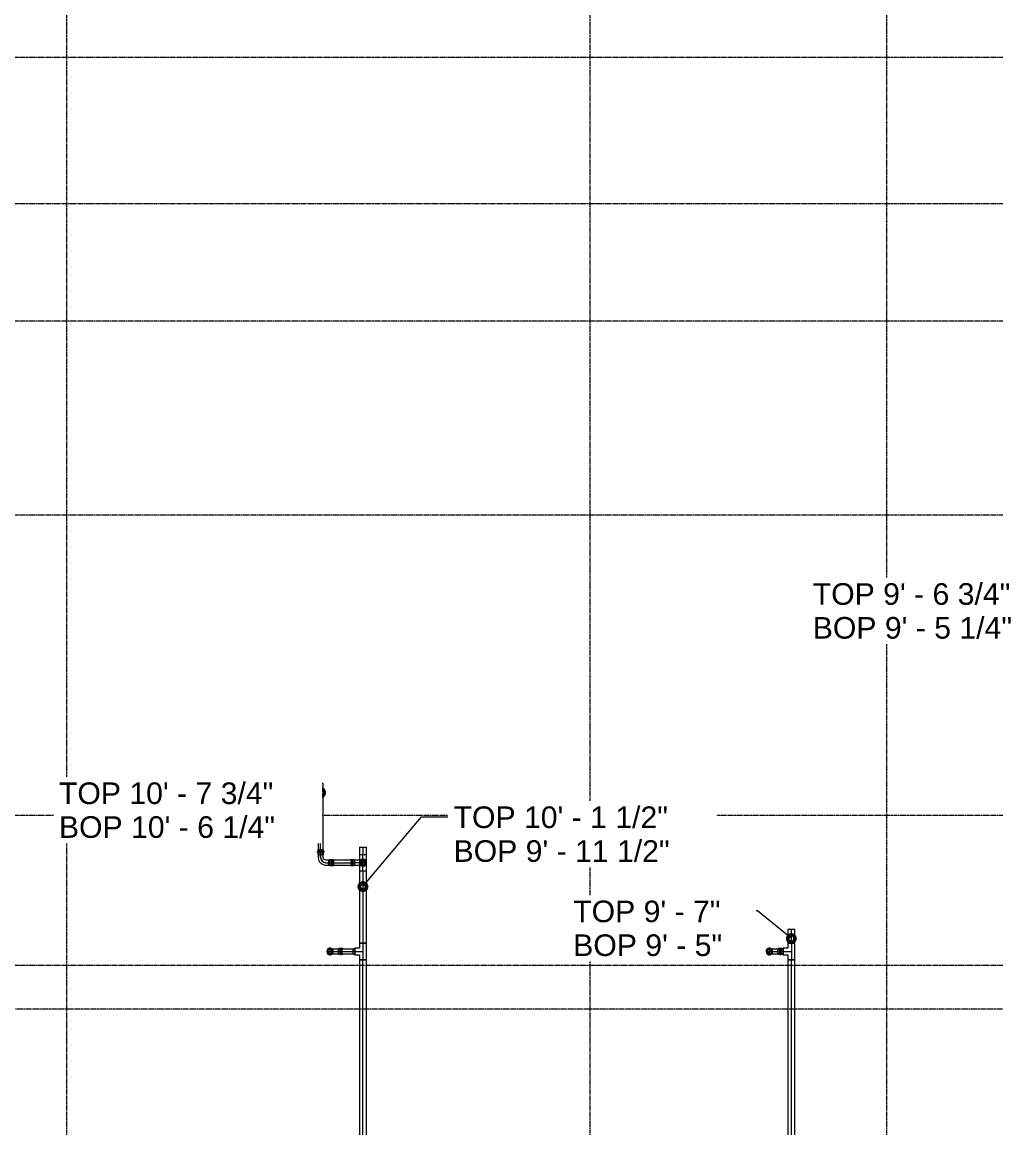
# Model space of a CAD drawing. Header units: inches. Extents: x -3679 to 241, y -496 to 1784.
# Drawn here: x -2368.1 to -2102.1, y 519.6 to 821.5 of the extents above; entities that cross this region are included whole.
import ezdxf

# ---------------------------------------------------------------- set-up
doc = ezdxf.new("R2010")
doc.units = ezdxf.units.IN
doc.header["$MEASUREMENT"] = 0
doc.linetypes.add('Grid Line', pattern=[0.875, 0.5, -0.125, 0.125, -0.125])
for name, color, linetype, lineweight in [('G-ANNO-DIMS', 111, 'Continuous', 9), ('P-PIPE', 3, 'Continuous', 9), ('P-PIPE-CNTR', 3, 'Continuous', 9), ('S-GRID', 1, 'Continuous', 9)]:
    doc.layers.add(name, color=color, linetype=linetype, lineweight=lineweight)
doc.styles.add('Arial_1', font='arial.ttf', dxfattribs={"height": 5.901198})

# ---------------------------------------------------------------- blocks, each defined once
blk = doc.blocks.new('Victaulic-VicPress316-Elbow 90-45deg Style P568_P571 - Standard-523083-MAIN LEVEL')
at = {"layer": 'P-PIPE'}
for p, q in [((-436.17, 302.52), (-436.17, 302.18)), ((-436.06, 302.52), (-436.06, 301.22)), ((-435.41, 302.52), (-435.41, 302.52)), ((-435.41, 302.52), (-435.41, 302.52)), ((-435.41, 302.52), (-435.41, 302.52)), ((-435.41, 302.52), (-435.41, 302.52)), ((-435.41, 302.18), (-435.41, 302.18)), ((-435.41, 302.18), (-435.41, 302.18)), ((-434.75, 301.22), (-434.75, 302.52)), ((-434.64, 302.18), (-434.64, 302.52)), ((-436.17, 301.89), (-436.17, 301.44)), ((-436.06, 301.33), (-436.06, 300.39)), ((-436.06, 301.33), (-435.41, 301.33)), ((-435.41, 301.33), (-436.06, 301.33)), ((-435.41, 301.89), (-435.41, 301.89)), ((-435.41, 301.89), (-435.41, 301.89)), ((-435.41, 301.33), (-434.75, 301.33)), ((-434.75, 301.33), (-435.41, 301.33)), ((-435.41, 300.39), (-435.41, 301.33)), ((-435.41, 301.22), (-435.41, 301.22)), ((-435.41, 301.22), (-435.41, 301.22)), ((-435.41, 299), (-435.41, 300.39)), ((-435.41, 299), (-435.41, 299)), ((-434.75, 300.39), (-434.75, 301.33)), ((-434.64, 301.44), (-434.64, 301.89))]:
    blk.add_line(p, q, dxfattribs=at)
at = {"layer": 'P-PIPE', "flags": 128}
for points in [[(-436.17, 301.89), (-436.29, 301.96), (-436.3, 302.1), (-436.19, 302.18), (-436.17, 302.18)], [(-436.17, 302.18), (-436.08, 302.18), (-435.83, 302.18), (-435.47, 302.18), (-435.41, 302.18)], [(-435.41, 302.18), (-435.77, 302.18), (-436.05, 302.18), (-436.17, 302.18), (-436.17, 302.18)], [(-434.64, 302.18), (-434.73, 302.18), (-434.98, 302.18), (-435.34, 302.18), (-435.41, 302.18)], [(-435.41, 302.18), (-435.04, 302.18), (-434.76, 302.18), (-434.64, 302.18), (-434.64, 302.18)], [(-434.64, 302.18), (-434.52, 302.11), (-434.51, 301.98), (-434.62, 301.89), (-434.64, 301.89)], [(-435.41, 299.91), (-435.8, 299.82), (-436.12, 299.56), (-436.3, 299.19), (-436.29, 298.78), (-436.1, 298.42), (-435.78, 298.17), (-435.41, 298.09)], [(-436.17, 301.89), (-436.08, 301.89), (-435.83, 301.89), (-435.47, 301.89), (-435.41, 301.89)], [(-435.41, 301.89), (-435.77, 301.89), (-436.05, 301.89), (-436.17, 301.89), (-436.17, 301.89)], [(-436.06, 301.22), (-436.17, 301.41), (-436.17, 301.44)], [(-435.41, 299.77), (-435.77, 299.67), (-436.05, 299.42), (-436.17, 299.07), (-436.11, 298.7), (-435.88, 298.4), (-435.54, 298.25), (-435.41, 298.23)], [(-436.06, 300.39), (-436.06, 299.89), (-436.06, 299.46), (-436.06, 299.15), (-436.06, 299.01), (-436.06, 299)], [(-434.64, 301.89), (-434.73, 301.89), (-434.98, 301.89), (-435.34, 301.89), (-435.41, 301.89)], [(-435.41, 301.89), (-435.04, 301.89), (-434.76, 301.89), (-434.64, 301.89), (-434.64, 301.89)], [(-435.41, 298.09), (-435.01, 298.18), (-434.69, 298.44), (-434.51, 298.81), (-434.52, 299.22), (-434.71, 299.58), (-435.03, 299.83), (-435.41, 299.91)], [(-435.41, 298.23), (-435.04, 298.33), (-434.76, 298.58), (-434.64, 298.93), (-434.7, 299.3), (-434.93, 299.6), (-435.27, 299.75), (-435.41, 299.77)], [(-434.64, 301.44), (-434.73, 301.24), (-434.75, 301.22)], [(-434.75, 299), (-434.75, 299.09), (-434.75, 299.36), (-434.75, 299.76), (-434.75, 300.25), (-434.75, 300.39)]]:
    blk.add_lwpolyline(points, dxfattribs=at)
at = {"layer": 'P-PIPE'}
for radius, start, end in [(0.767, 90, 270), (0.767, 90, 270), (0.767, 90, 270), (0.657, 90, 270), (0.657, 90, 270), (0.657, 90, 180), (0.657, 180, 270), (0.767, 270, 90), (0.767, 270, 90), (0.767, 270, 90), (0.658, 270, 90), (0.658, 270, 90), (0.658, 0, 90), (0.658, 270, 0)]:
    blk.add_arc((-435.41, 299), radius, start, end, dxfattribs=at)
blk = doc.blocks.new('Transition - Generic - Plumbing-CW-1022941-MAIN LEVEL')
at = {"layer": 'P-PIPE'}
for radius, start, end in [(0.8125, 90, 270), (0.8125, 270, 90), (0.5625, 90, 270), (0.5625, 270, 90)]:
    blk.add_arc((-1197, 38.637308), radius, start, end, dxfattribs=at)
blk = doc.blocks.new('Victaulic-VicPress316-Elbow 90-45deg Style P568_P571 - Standard-V7-MAIN LEVEL')
at = {"layer": 'P-PIPE'}
for p, q in [((-0.77, 3.52), (-0.77, 3.18)), ((0.77, 3.52), (-0.77, 3.52)), ((-0.77, 3.52), (0.77, 3.52)), ((-0.77, 3.18), (0.77, 3.18)), ((0.77, 3.18), (-0.77, 3.18)), ((-0.66, 3.52), (-0.66, 2.22)), ((-0.66, 3.52), (0.66, 3.52)), ((0.66, 3.52), (-0.66, 3.52)), ((0.66, 2.22), (0.66, 3.52)), ((0.77, 3.18), (0.77, 3.52)), ((-3.18, 0.77), (-3.52, 0.77)), ((-3.52, 0.77), (-3.52, -0.77)), ((-3.52, -0.77), (-3.52, 0.77)), ((-2.22, 0.66), (-3.52, 0.66)), ((-3.52, -0.66), (-3.52, 0.66)), ((-3.52, 0.66), (-3.52, -0.66)), ((-3.18, -0.77), (-3.18, 0.77)), ((-3.18, 0.77), (-3.18, -0.77)), ((-2.44, 0.77), (-2.89, 0.77)), ((-2.89, -0.77), (-2.89, 0.77)), ((-2.89, 0.77), (-2.89, -0.77)), ((-1.39, 0.66), (-2.33, 0.66)), ((-2.33, 0), (-2.33, 0.66)), ((-2.33, 0.66), (-2.33, 0)), ((-2.22, -0.66), (-2.22, 0.66)), ((-2.22, 0.66), (-2.22, -0.66)), ((-0.77, 2.89), (-0.77, 2.44)), ((-0.77, 2.89), (0.77, 2.89)), ((0.77, 2.89), (-0.77, 2.89)), ((-0.66, 2.33), (-0.66, 1.39)), ((0, 2.33), (-0.66, 2.33)), ((-0.66, 2.33), (0, 2.33)), ((-0.66, 2.22), (0.66, 2.22)), ((0.66, 2.22), (-0.66, 2.22)), ((0, 2.33), (0.66, 2.33)), ((0.66, 2.33), (0, 2.33)), ((0, 1.39), (0, 2.33)), ((0.66, 1.39), (0.66, 2.33)), ((0.77, 2.44), (0.77, 2.89)), ((-3.52, -0.66), (-2.22, -0.66)), ((-3.52, -0.77), (-3.18, -0.77)), ((-2.89, -0.77), (-2.44, -0.77)), ((-2.33, 0), (-2.33, -0.66)), ((-2.33, -0.66), (-2.33, 0)), ((-1.39, 0), (-2.33, 0)), ((-2.33, -0.66), (-1.39, -0.66))]:
    blk.add_line(p, q, dxfattribs=at)
at = {"layer": 'P-PIPE', "flags": 128}
for points in [[(-0.77, 2.89), (-0.89, 2.96), (-0.9, 3.1), (-0.79, 3.18), (-0.77, 3.18)], [(0.77, 3.18), (0.67, 3.18), (0.42, 3.18), (0.07, 3.18), (-0.3, 3.18), (-0.6, 3.18), (-0.75, 3.18), (-0.77, 3.18)], [(-0.77, 3.18), (-0.67, 3.18), (-0.42, 3.18), (-0.07, 3.18), (0.3, 3.18), (0.6, 3.18), (0.75, 3.18), (0.77, 3.18)], [(0.77, 3.18), (0.89, 3.11), (0.9, 2.98), (0.79, 2.89), (0.77, 2.89)], [(-3.18, 0.77), (-3.11, 0.89), (-2.98, 0.9), (-2.89, 0.79), (-2.89, 0.77)], [(-3.18, 0.77), (-3.18, 0.67), (-3.18, 0.42), (-3.18, 0.07), (-3.18, -0.3), (-3.18, -0.6), (-3.18, -0.75), (-3.18, -0.77)], [(-3.18, -0.77), (-3.18, -0.67), (-3.18, -0.42), (-3.18, -0.07), (-3.18, 0.3), (-3.18, 0.6), (-3.18, 0.75), (-3.18, 0.77)], [(-2.89, -0.77), (-2.89, -0.67), (-2.89, -0.42), (-2.89, -0.07), (-2.89, 0.3), (-2.89, 0.6), (-2.89, 0.75), (-2.89, 0.77)], [(-2.89, 0.77), (-2.89, 0.67), (-2.89, 0.42), (-2.89, 0.07), (-2.89, -0.3), (-2.89, -0.6), (-2.89, -0.75), (-2.89, -0.77)], [(-2.44, 0.77), (-2.24, 0.68), (-2.22, 0.66)], [(-0.66, 1.39), (-0.75, 1.04), (-1, 0.77), (-1.35, 0.66), (-1.39, 0.66)], [(-1.39, -0.66), (-0.78, -0.56), (-0.23, -0.29), (0.22, 0.13), (0.53, 0.67), (0.65, 1.27), (0.66, 1.39)], [(-0.77, 2.89), (-0.67, 2.89), (-0.42, 2.89), (-0.07, 2.89), (0.3, 2.89), (0.6, 2.89), (0.75, 2.89), (0.77, 2.89)], [(0.77, 2.89), (0.67, 2.89), (0.42, 2.89), (0.07, 2.89), (-0.3, 2.89), (-0.6, 2.89), (-0.75, 2.89), (-0.77, 2.89)], [(-0.66, 2.22), (-0.77, 2.41), (-0.77, 2.44)], [(0.77, 2.44), (0.68, 2.24), (0.66, 2.22)], [(-2.89, -0.77), (-2.96, -0.89), (-3.1, -0.9), (-3.18, -0.79), (-3.18, -0.77)], [(-2.22, -0.66), (-2.41, -0.77), (-2.44, -0.77)]]:
    blk.add_lwpolyline(points, dxfattribs=at)
at = {"layer": 'P-PIPE'}
blk.add_arc((-1.39, 1.39), 1.39, 270, 0, dxfattribs=at)

msp = doc.modelspace()

# ---------------------------------------------------------------- linework, layer by layer
at = {"layer": 'G-ANNO-DIMS'}
for p, q in [((-2293.23, 611.1), (-2297.93, 611.1)), ((-2286.57, 611.1), (-2293.23, 611.1)), ((-2275, 585.45), (-2259.03, 604.55)), ((-2259.03, 604.55), (-2251.76, 604.55)), ((-2167.28, 578.83), (-2175.7, 578.83)), ((-2158, 571.28), (-2167.28, 578.83))]:
    msp.add_line(p, q, dxfattribs=at)
at = {"layer": 'G-ANNO-DIMS', "lineweight": 50}
for centre in [(-2286.57, 611.1), (-2275, 585.45), (-2158, 571.28)]:
    msp.add_circle(centre, 1, dxfattribs=at)
at = {"layer": 'P-PIPE'}
for p, q in [((-2285.91, 613.61), (-2287.23, 613.61)), ((-2287.23, 613.61), (-2287.23, 594.32)), ((-2285.91, 594.32), (-2285.91, 613.61)), ((-2275.95, 596.24), (-2275.95, 594.24)), ((-2275.95, 596.24), (-2274.05, 596.24)), ((-2274.05, 594.24), (-2274.05, 596.24)), ((-2285.91, 594.32), (-2287.23, 594.32)), ((-2277.33, 592.65), (-2284.24, 592.65)), ((-2284.24, 591.34), (-2284.24, 592.65)), ((-2277.33, 591.34), (-2277.33, 592.65)), ((-2275.95, 594.24), (-2275.95, 589.75)), ((-2275.95, 594.24), (-2274.05, 594.24)), ((-2274.05, 589.75), (-2274.05, 594.24)), ((-2284.24, 591.34), (-2277.33, 591.34)), ((-2275.95, 589.75), (-2275.95, 569.99)), ((-2275.95, 589.75), (-2274.05, 589.75)), ((-2274.05, 569.99), (-2274.05, 589.75)), ((-2158.95, 573.74), (-2158.95, 569.99)), ((-2157.05, 573.74), (-2158.95, 573.74)), ((-2157.05, 569.99), (-2157.05, 573.74)), ((-2277.65, 568.4), (-2281.67, 568.4)), ((-2281.67, 567.09), (-2281.67, 568.4)), ((-2277.24, 568.56), (-2277.65, 568.31)), ((-2277.65, 567.09), (-2277.65, 568.4)), ((-2275.95, 568.69), (-2277.24, 568.69)), ((-2277.24, 568.69), (-2277.24, 566.79)), ((-2277.24, 566.79), (-2277.24, 568.69)), ((-2275.95, 569.99), (-2275.95, 568.69)), ((-2275.95, 569.99), (-2274.05, 569.99)), ((-2274.05, 569.99), (-2275.95, 569.99)), ((-2275.95, 569.99), (-2274.05, 569.99)), ((-2274.05, 565.5), (-2274.05, 569.99)), ((-2160.65, 568.4), (-2161.67, 568.4)), ((-2161.67, 567.09), (-2161.67, 568.4)), ((-2160.24, 568.56), (-2160.65, 568.31)), ((-2160.65, 567.09), (-2160.65, 568.4)), ((-2158.95, 568.69), (-2160.24, 568.69)), ((-2160.24, 568.69), (-2160.24, 566.79)), ((-2160.24, 566.79), (-2160.24, 568.69)), ((-2157.05, 569.99), (-2158.95, 569.99)), ((-2158.95, 569.99), (-2158.95, 568.69)), ((-2158.95, 569.99), (-2157.05, 569.99)), ((-2157.05, 569.99), (-2158.95, 569.99)), ((-2157.05, 565.5), (-2157.05, 569.99)), ((-2281.67, 567.09), (-2277.65, 567.09)), ((-2277.65, 567.18), (-2277.24, 566.93)), ((-2277.24, 566.79), (-2275.95, 566.79)), ((-2275.95, 566.79), (-2275.95, 565.5)), ((-2275.95, 565.5), (-2274.05, 565.5)), ((-2274.05, 565.5), (-2275.95, 565.5)), ((-2275.95, 565.5), (-2275.95, 449.99)), ((-2274.05, 565.5), (-2275.95, 565.5)), ((-2274.05, 449.99), (-2274.05, 565.5)), ((-2161.67, 567.09), (-2160.65, 567.09)), ((-2160.65, 567.18), (-2160.24, 566.93)), ((-2160.24, 566.79), (-2158.95, 566.79)), ((-2158.95, 566.79), (-2158.95, 565.5)), ((-2158.95, 565.5), (-2157.05, 565.5)), ((-2157.05, 565.5), (-2158.95, 565.5)), ((-2158.95, 565.5), (-2158.95, 449.99)), ((-2157.05, 565.5), (-2158.95, 565.5)), ((-2157.05, 449.99), (-2157.05, 565.5))]:
    msp.add_line(p, q, dxfattribs=at)
for centre, radius, start, end in [((-2275, 591.99), 0.951, 90, 270), ((-2275, 591.99), 0.657, 0, 180), ((-2275, 591.99), 0.657, 180, 0), ((-2275, 591.67), 0.329, 90, 270), ((-2275, 591.99), 0.951, 270, 90), ((-2275, 592.32), 0.329, 270, 90), ((-2284, 567.74), 0.658, 0, 180), ((-2284, 567.74), 0.657, 180, 0), ((-2284, 567.41), 0.329, 90, 270), ((-2284, 568.07), 0.329, 270, 90), ((-2164, 567.74), 0.658, 0, 180), ((-2164, 567.74), 0.657, 180, 0), ((-2164, 567.41), 0.329, 90, 270), ((-2164, 568.07), 0.329, 270, 90)]:
    msp.add_arc(centre, radius, start, end, dxfattribs=at)
at = {"layer": 'P-PIPE-CNTR'}
for p, q in [((-2286.57, 594.32), (-2286.57, 613.61)), ((-2286.57, 594.32), (-2286.57, 613.61)), ((-2275, 596.24), (-2275, 594.24)), ((-2275, 596.24), (-2275, 594.24)), ((-2286.57, 594.32), (-2286.57, 593.39)), ((-2285.18, 591.99), (-2284.24, 591.99)), ((-2285.18, 591.99), (-2283.05, 591.99)), ((-2284.24, 591.99), (-2277.33, 591.99)), ((-2284.24, 591.99), (-2277.33, 591.99)), ((-2276.39, 591.99), (-2278.52, 591.99)), ((-2276.39, 591.99), (-2277.33, 591.99)), ((-2275, 591.99), (-2276.39, 591.99)), ((-2276, 591.99), (-2274, 591.99)), ((-2275, 589.75), (-2275, 594.24)), ((-2275, 590.99), (-2275, 592.99)), ((-2275, 589.75), (-2275, 569.99)), ((-2275, 589.75), (-2275, 569.99)), ((-2158, 569.99), (-2158, 573.74)), ((-2158, 569.99), (-2158, 573.74)), ((-2285, 567.74), (-2283, 567.74)), ((-2284, 566.74), (-2284, 568.74)), ((-2284, 567.74), (-2282.61, 567.74)), ((-2282.61, 567.74), (-2281.67, 567.74)), ((-2282.61, 567.74), (-2280.48, 567.74)), ((-2281.67, 567.74), (-2277.65, 567.74)), ((-2281.67, 567.74), (-2277.65, 567.74)), ((-2277.24, 567.74), (-2277.65, 567.74)), ((-2277.24, 567.74), (-2275, 567.74)), ((-2275, 569.99), (-2275, 565.5)), ((-2165, 567.74), (-2163, 567.74)), ((-2164, 566.74), (-2164, 568.74)), ((-2164, 567.74), (-2162.61, 567.74)), ((-2162.61, 567.74), (-2161.67, 567.74)), ((-2162.61, 567.74), (-2160.48, 567.74)), ((-2161.67, 567.74), (-2160.65, 567.74)), ((-2161.67, 567.74), (-2160.65, 567.74)), ((-2160.24, 567.74), (-2160.65, 567.74)), ((-2160.24, 567.74), (-2158, 567.74)), ((-2158, 569.99), (-2158, 565.5)), ((-2275, 449.99), (-2275, 565.5)), ((-2275, 449.99), (-2275, 565.5)), ((-2158, 449.99), (-2158, 565.5)), ((-2158, 449.99), (-2158, 565.5))]:
    msp.add_line(p, q, dxfattribs=at)
msp.add_arc((-2285.18, 593.39), 1.39, 180, 270, dxfattribs=at)
at = {"layer": 'S-GRID', "linetype": 'Grid Line'}
for p, q in [((-2356, 1771.74), (-2356, -484.26)), ((-2213, 1771.74), (-2213, -484.26)), ((-2132, 1771.74), (-2132, -484.26)), ((-3666.39, 812), (228, 812)), ((-3666.39, 772), (228, 772)), ((-3666.39, 740), (228, 740)), ((-3666.39, 687), (228, 687)), ((-3666.39, 605), (228, 605)), ((-3666.39, 564), (228, 564)), ((228, 552), (-3666.39, 552))]:
    msp.add_line(p, q, dxfattribs=at)

# ---------------------------------------------------------------- block references
at = {"layer": 'P-PIPE'}
for name, p, rotation in [('Victaulic-VicPress316-Elbow 90-45deg Style P568_P571 - Standard-V7-MAIN LEVEL', (-2286.57, 591.99), 270), ('Victaulic-VicPress316-Elbow 90-45deg Style P568_P571 - Standard-523083-MAIN LEVEL', (-1976, 1027.4), 90), ('Transition - Generic - Plumbing-CW-1022941-MAIN LEVEL', (-3472, 630.63), 180), ('Victaulic-VicPress316-Elbow 90-45deg Style P568_P571 - Standard-523083-MAIN LEVEL', (-2583, 132.34), 270), ('Victaulic-VicPress316-Elbow 90-45deg Style P568_P571 - Standard-523083-MAIN LEVEL', (-2463, 132.34), 270)]:
    msp.add_blockref(name, p, dxfattribs=dict(at, rotation=rotation))

# ---------------------------------------------------------------- next in the draw order: texts
at = {"layer": 'G-ANNO-DIMS', "char_height": 5.9012, "attachment_point": 1, "line_spacing_factor": 0.938532, "style": 'Arial_1', "bg_fill": 3, "box_fill_scale": 1.25, "bg_fill_color": 0, "bg_fill_transparency": 0}
for s, insert, width in [('TOP 9\' - 6 3/4"\\PBOP 9\' - 5 1/4"', (-2152.15, 668.31), 64.872), ('TOP 10\' - 7 3/4"\\PBOP 10\' - 6 1/4"', (-2358.05, 613.9), 70.344), ('TOP 10\' - 1 1/2"\\PBOP 9\' - 11 1/2"', (-2250.26, 607.35), 70.344), ('TOP 9\' - 7"\\PBOP 9\' - 5"', (-2217.58, 581.64), 48.456)]:
    msp.add_mtext(s, dxfattribs=dict(at, insert=insert, width=width))

doc.saveas('drawing.dxf')
